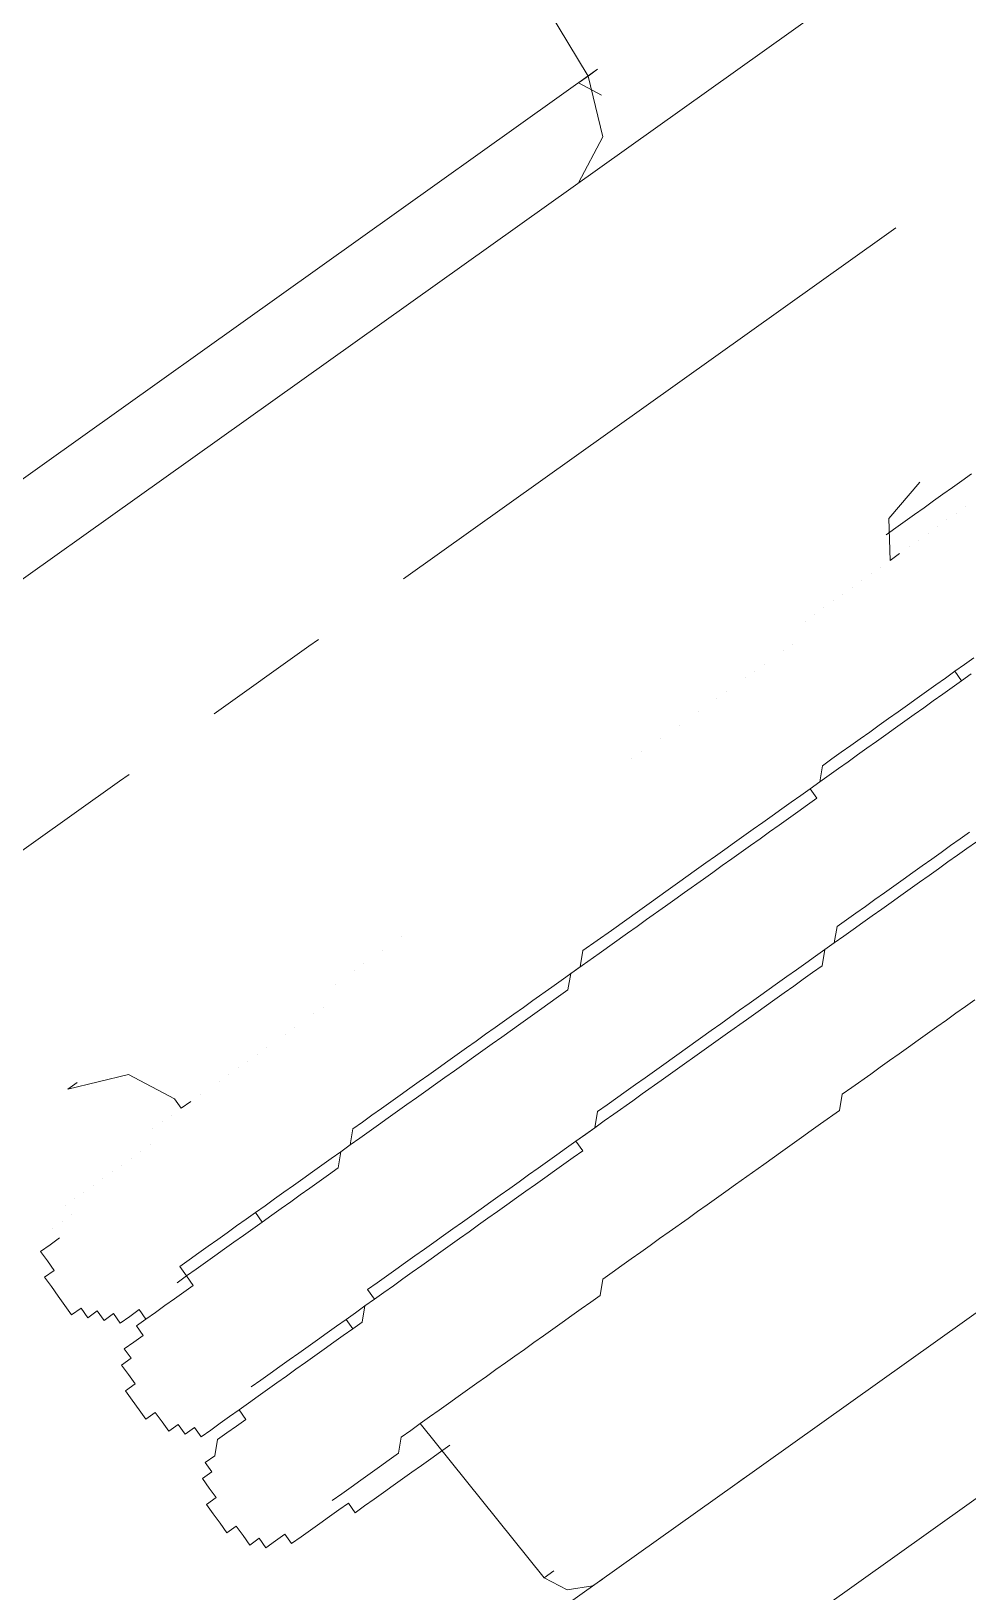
# Model space of a CAD drawing. Header units: feet. Extents: x 2321988 to 2329858, y 6722724 to 6730499.
# Drawn here: x 2326060.3961 to 2326060.4615, y 6726860.0765 to 6726860.1855 of the extents above; entities that cross this region are included whole.
import ezdxf

# ---------------------------------------------------------------- set-up
doc = ezdxf.new("R2010")
doc.units = ezdxf.units.FT
doc.header["$MEASUREMENT"] = 0
doc.layers.add('C-BESS-EQUIPMENT', color=255, linetype='Continuous')

# ---------------------------------------------------------------- blocks, each defined once
blk = doc.blocks.new('Midpoint Site Plan$0$A$C71e53a02')
at = {"lineweight": 9}
for points in [[(27.9478, 0.5019), (27.9381, 0.5019), (27.9186, 0.2485), (27.9284, 0.2485)], [(27.0708, 0.3752), (27.0708, 0.2485), (27.0806, 0.2485), (27.0708, 0.2485), (27.9284, 0.2485), (27.9186, 0.2485), (27.8991, 0.1998), (27.8601, 0.1803)], [(30.7153, 0.1218), (30.6959, 0.1705), (30.6569, 0.1803), (30.6666, 0.1803), (30.6569, 0.1803), (27.0416, 0.1803), (27.0806, 0.1998), (27.1001, 0.2485), (27.1098, 0.2485), (27.1001, 0.2485)], [(27.9186, 0.229), (27.9089, 0.2485), (27.9186, 0.2485), (27.9089, 0.2485)], [(27.9089, 0.2485), (27.9089, 0.2485)], [(27.9186, 0.229), (27.9186, 0.229)], [(27.1488, -0.2582), (27.139, -0.2582), (27.139, -0.2485), (27.1195, -0.2095), (27.0708, -0.19), (27.0806, -0.19)], [(27.9478, -0.19), (27.9089, -0.1998), (27.8894, -0.229), (27.8991, -0.229)], [(27.0513, -0.3752), (27.0611, -0.3752), (27.0611, -0.3654), (27.0708, -0.3654), (27.0806, -0.3654), (27.0903, -0.3654), (27.1001, -0.3654), (27.1098, -0.3654), (27.1195, -0.3654), (27.1293, -0.3654), (27.139, -0.3654), (27.1488, -0.3654), (27.1585, -0.3654), (27.1683, -0.3654), (27.178, -0.3654), (27.1878, -0.3654), (27.1975, -0.3654), (27.2072, -0.3654), (27.217, -0.3654), (27.2267, -0.3654), (27.2365, -0.3654), (27.2462, -0.3557), (27.256, -0.3557), (27.2657, -0.3557), (27.2755, -0.3557), (27.2852, -0.3557), (27.2949, -0.3557), (27.3047, -0.3557), (27.3144, -0.3557), (27.3242, -0.3557), (27.3339, -0.3557), (27.3437, -0.3557), (27.3534, -0.3557), (27.3632, -0.3557), (27.3729, -0.3557), (27.3827, -0.3557), (27.3924, -0.3557), (27.4021, -0.3557), (27.4119, -0.3557), (27.4216, -0.3557), (27.4314, -0.3557), (27.4509, -0.3557), (27.4606, -0.3557), (27.4801, -0.3557), (27.4898, -0.3459), (27.5191, -0.3459), (27.5483, -0.3459), (27.5581, -0.3459), (27.5775, -0.3459), (27.5873, -0.3459), (27.6068, -0.3459), (27.6165, -0.3459), (27.6263, -0.3459), (27.636, -0.3459), (27.6458, -0.3459), (27.6555, -0.3459), (27.6652, -0.3459), (27.675, -0.3459), (27.6847, -0.3459), (27.6945, -0.3459), (27.7042, -0.3459), (27.714, -0.3459), (27.7237, -0.3459), (27.7335, -0.3459), (27.7432, -0.3362), (27.753, -0.3362), (27.7627, -0.3362), (27.7724, -0.3362), (27.7822, -0.3362), (27.7919, -0.3362), (27.8017, -0.3362), (27.8114, -0.3362), (27.8212, -0.3362), (27.8309, -0.3362), (27.8407, -0.3362), (27.8504, -0.3362), (27.8601, -0.3362), (27.8699, -0.3362), (27.8796, -0.3362), (27.8894, -0.3362), (27.8991, -0.3362)], [(27.9868, -0.2095), (27.9771, -0.2095), (27.9673, -0.2095), (27.9576, -0.2095), (27.9478, -0.2095), (27.9381, -0.2095), (27.9284, -0.2095), (27.9186, -0.2095), (27.9089, -0.2095), (27.8991, -0.2095), (27.9089, -0.2095)], [(27.9186, -0.2095), (27.9186, -0.2095)], [(27.9284, -0.2095), (27.9284, -0.2095)], [(27.9284, -0.2095), (27.9284, -0.2095)], [(27.9381, -0.2095), (27.9381, -0.2095)], [(27.9478, -0.2095), (27.9478, -0.2095)], [(27.9478, -0.2095), (27.9478, -0.2095)], [(27.9478, -0.2095), (27.9478, -0.2095)], [(27.9478, -0.2095), (27.9478, -0.2095)], [(27.9478, -0.2095), (27.9478, -0.2095)], [(27.9576, -0.2095), (27.9576, -0.2095)], [(27.9576, -0.2095), (27.9576, -0.2095)], [(27.9576, -0.2095), (27.9576, -0.2095)], [(27.9576, -0.2095), (27.9576, -0.2095)], [(27.9673, -0.2095), (27.9673, -0.2095)], [(27.9673, -0.2095), (27.9673, -0.2095)], [(27.9673, -0.2095), (27.9673, -0.2095)], [(27.9771, -0.2095), (27.9771, -0.2095)], [(27.9771, -0.2095), (27.9771, -0.2095)], [(27.9771, -0.2095), (27.9771, -0.2095)], [(27.8017, -0.229), (27.8017, -0.229)], [(27.8114, -0.229), (27.8114, -0.229)], [(27.8212, -0.229), (27.8212, -0.229)], [(27.8309, -0.229), (27.8309, -0.229)], [(27.8407, -0.229), (27.8407, -0.229)], [(27.8504, -0.229), (27.8504, -0.229)], [(27.8601, -0.229), (27.8601, -0.229)], [(27.8699, -0.229), (27.8699, -0.229)], [(27.8796, -0.229), (27.8796, -0.229)], [(27.8796, -0.229), (27.8796, -0.229)], [(27.8894, -0.229), (27.8894, -0.229)], [(27.8991, -0.229), (27.8991, -0.229)], [(27.8991, -0.229), (27.8991, -0.229)], [(27.9089, -0.229), (27.9089, -0.229)], [(27.9089, -0.229), (27.9089, -0.229)], [(27.9089, -0.229), (27.9089, -0.229)], [(27.9089, -0.229), (27.9089, -0.229)], [(27.9186, -0.229), (27.9186, -0.229)], [(27.9186, -0.229), (27.9186, -0.229)], [(27.9186, -0.229), (27.9186, -0.229)], [(27.9186, -0.229), (27.9186, -0.229)], [(27.9186, -0.229), (27.9186, -0.229)], [(27.9284, -0.229), (27.9284, -0.229)], [(27.9284, -0.229), (27.9284, -0.229)], [(27.9284, -0.229), (27.9284, -0.229)], [(27.9284, -0.229), (27.9284, -0.229)], [(27.9284, -0.229), (27.9284, -0.229)], [(27.9381, -0.229), (27.9381, -0.229)], [(27.9381, -0.229), (27.9381, -0.229)], [(27.9381, -0.229), (27.9381, -0.229)], [(27.9381, -0.229), (27.9381, -0.229)], [(27.9381, -0.229), (27.9381, -0.229)], [(27.9381, -0.229), (27.9381, -0.229)], [(27.9381, -0.229), (27.9381, -0.229)], [(27.9478, -0.229), (27.9478, -0.229)], [(27.9478, -0.229), (27.9478, -0.229)], [(27.9478, -0.229), (27.9478, -0.229)], [(27.9478, -0.229), (27.9478, -0.229)], [(27.9478, -0.229), (27.9478, -0.229)], [(27.9478, -0.229), (27.9478, -0.229)], [(27.9478, -0.229), (27.9478, -0.229)], [(27.9576, -0.229), (27.9576, -0.229)], [(27.9576, -0.229), (27.9576, -0.229)], [(27.9576, -0.229), (27.9576, -0.229)], [(27.9576, -0.229), (27.9576, -0.229)], [(27.9576, -0.229), (27.9576, -0.229)], [(27.9576, -0.229), (27.9576, -0.229)], [(27.9576, -0.229), (27.9576, -0.229)], [(27.9576, -0.229), (27.9576, -0.229)], [(27.9576, -0.229), (27.9576, -0.229)], [(27.9576, -0.229), (27.9576, -0.229)], [(27.9576, -0.229), (27.9576, -0.229)], [(27.9576, -0.229), (27.9576, -0.229)], [(27.9673, -0.229), (27.9673, -0.229)], [(27.9673, -0.229), (27.9673, -0.229)], [(27.9673, -0.229), (27.9673, -0.229)], [(27.9673, -0.229), (27.9673, -0.229)], [(27.9673, -0.229), (27.9673, -0.229)], [(27.9673, -0.229), (27.9673, -0.229)], [(27.9673, -0.229), (27.9673, -0.229)], [(27.9673, -0.229), (27.9673, -0.229)], [(27.9673, -0.229), (27.9673, -0.229)], [(27.9673, -0.229), (27.9673, -0.229)], [(27.3047, -0.2485), (27.3047, -0.2485)], [(27.3242, -0.2485), (27.3242, -0.2485)], [(27.3339, -0.2485), (27.3339, -0.2485)], [(27.3534, -0.2485), (27.3534, -0.2485)], [(27.3729, -0.2485), (27.3729, -0.2485)], [(27.6165, -0.2387), (27.6165, -0.2387)], [(27.6263, -0.2387), (27.6263, -0.2387)], [(27.6458, -0.2387), (27.6458, -0.2387)], [(27.6652, -0.2387), (27.6652, -0.2387)], [(27.6847, -0.2387), (27.6847, -0.2387)], [(27.7042, -0.2387), (27.7042, -0.2387)], [(27.714, -0.2387), (27.714, -0.2387)], [(27.7335, -0.2387), (27.7335, -0.2387)], [(27.7432, -0.2387), (27.7432, -0.2387)], [(27.753, -0.2387), (27.753, -0.2387)], [(27.7724, -0.2387), (27.7724, -0.2387)], [(27.7822, -0.2387), (27.7822, -0.2387)], [(27.1098, -0.2582), (27.1098, -0.2582)], [(27.1098, -0.2582), (27.1098, -0.2582)], [(27.1195, -0.2582), (27.1195, -0.2582)], [(27.1293, -0.2582), (27.1293, -0.2582)], [(27.139, -0.2582), (27.139, -0.2582)], [(27.1488, -0.2582), (27.1488, -0.2582)], [(27.1585, -0.2582), (27.1585, -0.2582)], [(27.1585, -0.2582), (27.1585, -0.2582)], [(27.178, -0.2582), (27.178, -0.2582)], [(27.1878, -0.2582), (27.1878, -0.2582)], [(27.1975, -0.2582), (27.1975, -0.2582)], [(27.2072, -0.2582), (27.2072, -0.2582)], [(27.217, -0.2582), (27.217, -0.2582)], [(27.2267, -0.2582), (27.2267, -0.2582)], [(27.2462, -0.2582), (27.2462, -0.2582)], [(27.256, -0.2582), (27.256, -0.2582)], [(27.2755, -0.2582), (27.2755, -0.2582)], [(27.2852, -0.2582), (27.2852, -0.2582)], [(27.0124, -0.268), (27.0124, -0.268)], [(27.0221, -0.268), (27.0221, -0.268)], [(27.0221, -0.268), (27.0221, -0.268)], [(27.0221, -0.268), (27.0221, -0.268)], [(27.0318, -0.268), (27.0318, -0.268)], [(27.0318, -0.268), (27.0318, -0.268)], [(27.0318, -0.268), (27.0318, -0.268)], [(27.0416, -0.268), (27.0416, -0.268)], [(27.0416, -0.268), (27.0416, -0.268)], [(27.0416, -0.268), (27.0416, -0.268)], [(27.0513, -0.268), (27.0513, -0.268)], [(27.0513, -0.268), (27.0513, -0.268)], [(27.0611, -0.268), (27.0611, -0.268)], [(27.0611, -0.268), (27.0611, -0.268)], [(27.0708, -0.268), (27.0708, -0.268)], [(27.0708, -0.268), (27.0708, -0.268)], [(27.0806, -0.268), (27.0806, -0.268)], [(27.0903, -0.268), (27.0903, -0.268)], [(27.0903, -0.268), (27.0903, -0.268)], [(27.1001, -0.268), (27.1001, -0.268)], [(26.9929, -0.2875), (26.9831, -0.2875), (26.9734, -0.2875), (26.9734, -0.2972), (26.9734, -0.307), (26.9636, -0.307), (26.9636, -0.3167), (26.9636, -0.3264), (26.9636, -0.3362), (26.9636, -0.3459), (26.9734, -0.3459), (26.9734, -0.3557), (26.9831, -0.3557), (26.9831, -0.3654), (26.9929, -0.3654), (26.9929, -0.3752), (27.0026, -0.3752), (27.0124, -0.3752), (27.0124, -0.3849), (27.0221, -0.3849), (27.0318, -0.3849), (27.0416, -0.3849), (27.0513, -0.3849), (27.0611, -0.3849), (27.0611, -0.3752), (27.0708, -0.3752), (27.0806, -0.3752), (27.0903, -0.3752), (27.1001, -0.3752), (27.1098, -0.3752), (27.1195, -0.3752), (27.1293, -0.3752), (27.139, -0.3752), (27.1488, -0.3752), (27.1585, -0.3752), (27.1683, -0.3752), (27.178, -0.3752), (27.1878, -0.3752), (27.1975, -0.3752), (27.2072, -0.3752), (27.217, -0.3752), (27.2267, -0.3654), (27.2365, -0.3654), (27.2462, -0.3654), (27.256, -0.3654), (27.2657, -0.3654), (27.2755, -0.3654), (27.2852, -0.3654), (27.2949, -0.3654), (27.3047, -0.3654), (27.3144, -0.3654), (27.3242, -0.3654), (27.3339, -0.3654), (27.3437, -0.3654), (27.3534, -0.3654), (27.3632, -0.3654), (27.3729, -0.3654), (27.3827, -0.3654), (27.3924, -0.3654), (27.4119, -0.3654), (27.4216, -0.3654), (27.4314, -0.3654), (27.4509, -0.3654), (27.4606, -0.3654), (27.4704, -0.3557), (27.4996, -0.3557), (27.5288, -0.3557), (27.5386, -0.3557), (27.5483, -0.3557), (27.5678, -0.3557), (27.5775, -0.3557), (27.5873, -0.3557), (27.6068, -0.3557), (27.6165, -0.3557), (27.6263, -0.3557), (27.636, -0.3557), (27.6458, -0.3557), (27.6555, -0.3557), (27.6652, -0.3557), (27.675, -0.3557), (27.6847, -0.3557), (27.6945, -0.3557), (27.7042, -0.3557), (27.714, -0.3557), (27.7237, -0.3557), (27.7237, -0.3459), (27.7335, -0.3459), (27.7432, -0.3459), (27.753, -0.3459), (27.7627, -0.3459), (27.7724, -0.3459), (27.7822, -0.3459), (27.7919, -0.3459), (27.8017, -0.3459), (27.8114, -0.3459), (27.8212, -0.3459), (27.8309, -0.3459), (27.8407, -0.3459), (27.8504, -0.3459), (27.8601, -0.3459), (27.8699, -0.3459), (27.8796, -0.3459), (27.8894, -0.3459)], [(26.9831, -0.2875), (26.9831, -0.2875)], [(26.9831, -0.2875), (26.9831, -0.2875)], [(26.9831, -0.2875), (26.9831, -0.2875)], [(26.9831, -0.2875), (26.9831, -0.2875)], [(26.9831, -0.2875), (26.9831, -0.2875)], [(26.9831, -0.2875), (26.9831, -0.2875)], [(26.9831, -0.2875), (26.9831, -0.2875)], [(26.9831, -0.2875), (26.9831, -0.2875)], [(26.9831, -0.2875), (26.9831, -0.2875)], [(26.9831, -0.2875), (26.9831, -0.2875)], [(26.9831, -0.2875), (26.9831, -0.2875)], [(26.9831, -0.2875), (26.9831, -0.2875)], [(26.9831, -0.2875), (26.9831, -0.2875)], [(26.9929, -0.2777), (26.9929, -0.2777)], [(26.9929, -0.2777), (26.9929, -0.2777)], [(26.9929, -0.2777), (26.9929, -0.2777)], [(26.9929, -0.2777), (26.9929, -0.2777)], [(26.9929, -0.2777), (26.9929, -0.2777)], [(26.9929, -0.2777), (26.9929, -0.2777)], [(26.9929, -0.2777), (26.9929, -0.2777)], [(26.9929, -0.2777), (26.9929, -0.2777)], [(26.9929, -0.2777), (26.9929, -0.2777)], [(26.9929, -0.2777), (26.9929, -0.2777)], [(27.0026, -0.2777), (27.0026, -0.2777)], [(27.0026, -0.2777), (27.0026, -0.2777)], [(27.0026, -0.2777), (27.0026, -0.2777)], [(27.0026, -0.2777), (27.0026, -0.2777)], [(27.0124, -0.2777), (27.0124, -0.2777)], [(27.0124, -0.2777), (27.0124, -0.2777)], [(26.9734, -0.2972), (26.9734, -0.2972)], [(26.9734, -0.2972), (26.9734, -0.2972)], [(26.9734, -0.2972), (26.9734, -0.2972)], [(26.9734, -0.2972), (26.9734, -0.2972)], [(26.9734, -0.2972), (26.9734, -0.2972)], [(26.9734, -0.2972), (26.9734, -0.2972)], [(26.9734, -0.2972), (26.9734, -0.2972)], [(26.9636, -0.307), (26.9636, -0.307)], [(26.9734, -0.307), (26.9734, -0.307)], [(26.9734, -0.307), (26.9734, -0.307)], [(26.9734, -0.307), (26.9734, -0.307)], [(26.9734, -0.307), (26.9734, -0.307)], [(26.9636, -0.3167), (26.9636, -0.3167)], [(26.9636, -0.3167), (26.9636, -0.3167)], [(26.9636, -0.3167), (26.9636, -0.3167)], [(26.9636, -0.3167), (26.9636, -0.3167)], [(26.9636, -0.3167), (26.9636, -0.3167)], [(26.9636, -0.3167), (26.9636, -0.3167)], [(26.9636, -0.3264), (26.9636, -0.3264)], [(26.9636, -0.3264), (26.9636, -0.3264)], [(26.9636, -0.3264), (26.9636, -0.3264)], [(26.9636, -0.3264), (26.9636, -0.3264)], [(26.9636, -0.3264), (26.9636, -0.3264)], [(26.9636, -0.3264), (26.9636, -0.3264)], [(26.9636, -0.3362), (26.9636, -0.3362)], [(26.9636, -0.3362), (26.9636, -0.3362)], [(26.9636, -0.3362), (26.9636, -0.3362)], [(26.9636, -0.3362), (26.9636, -0.3362)], [(26.9636, -0.3362), (26.9636, -0.3362)], [(26.9636, -0.3362), (26.9636, -0.3362)], [(26.9636, -0.3362), (26.9636, -0.3362)], [(27.7432, -0.3362), (27.7432, -0.3362)], [(27.7627, -0.3362), (27.7627, -0.3362)], [(27.7822, -0.3362), (27.7822, -0.3362)], [(27.7919, -0.3362), (27.7919, -0.3362)], [(27.8114, -0.3362), (27.8114, -0.3362)], [(27.8212, -0.3362), (27.8212, -0.3362)], [(27.8407, -0.3362), (27.8407, -0.3362)], [(27.8504, -0.3362), (27.8504, -0.3362)], [(27.8601, -0.3362), (27.8601, -0.3362)], [(27.8699, -0.3362), (27.8699, -0.3362)], [(27.8796, -0.3362), (27.8796, -0.3362)], [(27.8796, -0.3459), (27.8796, -0.3362), (27.8894, -0.3362)], [(27.8894, -0.3362), (27.8894, -0.3362)], [(26.9734, -0.3459), (26.9734, -0.3459)], [(26.9734, -0.3459), (26.9734, -0.3459)], [(26.9734, -0.3459), (26.9734, -0.3459)], [(26.9734, -0.3459), (26.9734, -0.3459)], [(26.9734, -0.3459), (26.9734, -0.3459)], [(26.9734, -0.3459), (26.9734, -0.3459)], [(26.9734, -0.3459), (26.9734, -0.3459)], [(26.9734, -0.3459), (26.9734, -0.3459)], [(26.9734, -0.3459), (26.9734, -0.3459)], [(27.6165, -0.3459), (27.6165, -0.3459)], [(27.636, -0.3459), (27.636, -0.3459)], [(27.6652, -0.3459), (27.6652, -0.3459)], [(27.6847, -0.3459), (27.6847, -0.3459)], [(27.7042, -0.3459), (27.7042, -0.3459)], [(27.7237, -0.3459), (27.7237, -0.3459)], [(27.7432, -0.3459), (27.7432, -0.3459)], [(27.753, -0.3459), (27.753, -0.3459)], [(27.7724, -0.3459), (27.7724, -0.3459)], [(27.7822, -0.3459), (27.7822, -0.3459)], [(27.7919, -0.3459), (27.7919, -0.3459)], [(27.8017, -0.3459), (27.8017, -0.3459)], [(27.8114, -0.3459), (27.8114, -0.3459)], [(27.8212, -0.3459), (27.8212, -0.3459)], [(27.8309, -0.3459), (27.8309, -0.3459)], [(27.8407, -0.3459), (27.8407, -0.3459)], [(27.8504, -0.3459), (27.8504, -0.3459)], [(27.8601, -0.3459), (27.8601, -0.3459)], [(27.8699, -0.3459), (27.8699, -0.3459)], [(27.8796, -0.3459), (27.8796, -0.3459)], [(27.8796, -0.3459), (27.8796, -0.3459)], [(26.9734, -0.3557), (26.9734, -0.3557)], [(26.9734, -0.3557), (26.9734, -0.3557)], [(26.9734, -0.3557), (26.9734, -0.3557)], [(26.9734, -0.3557), (26.9734, -0.3557)], [(26.9734, -0.3557), (26.9734, -0.3557)], [(26.9734, -0.3557), (26.9734, -0.3557)], [(26.9831, -0.3654), (26.9831, -0.3654)], [(26.9831, -0.3654), (26.9831, -0.3654)], [(26.9831, -0.3654), (26.9831, -0.3654)], [(26.9831, -0.3654), (26.9831, -0.3654)], [(26.9831, -0.3654), (26.9831, -0.3654)], [(26.9831, -0.3654), (26.9831, -0.3654)], [(26.9929, -0.3654), (26.9929, -0.3654)], [(27.0611, -0.3654), (27.0611, -0.3654)], [(27.0611, -0.3654), (27.0611, -0.3654)], [(27.0611, -0.3654), (27.0611, -0.3654)], [(27.0611, -0.3654), (27.0611, -0.3654)], [(27.0708, -0.3654), (27.0708, -0.3654)], [(27.0708, -0.3654), (27.0708, -0.3654)], [(27.0708, -0.3654), (27.0708, -0.3654)], [(27.0708, -0.3654), (27.0708, -0.3654)], [(27.0708, -0.3654), (27.0708, -0.3654)], [(27.0708, -0.3654), (27.0708, -0.3654)], [(27.0708, -0.3654), (27.0708, -0.3654)], [(27.0806, -0.3654), (27.0806, -0.3654)], [(27.0806, -0.3654), (27.0806, -0.3654)], [(27.0806, -0.3654), (27.0806, -0.3654)], [(27.0806, -0.3654), (27.0806, -0.3654)], [(27.0806, -0.3654), (27.0806, -0.3654)], [(27.0903, -0.3654), (27.0903, -0.3654)], [(27.0903, -0.3654), (27.0903, -0.3654)], [(27.0903, -0.3654), (27.0903, -0.3654)], [(27.0903, -0.3654), (27.0903, -0.3654)], [(27.0903, -0.3654), (27.0903, -0.3654)], [(27.1001, -0.3654), (27.1001, -0.3654)], [(27.1001, -0.3654), (27.1001, -0.3654)], [(27.1001, -0.3654), (27.1001, -0.3654)], [(27.1001, -0.3654), (27.1001, -0.3654)], [(27.1001, -0.3654), (27.1001, -0.3654)], [(27.1098, -0.3654), (27.1098, -0.3654)], [(27.1098, -0.3654), (27.1098, -0.3654)], [(27.1098, -0.3654), (27.1098, -0.3654)], [(27.1098, -0.3654), (27.1098, -0.3654)], [(27.1195, -0.3654), (27.1195, -0.3654)], [(27.1195, -0.3654), (27.1195, -0.3654)], [(27.1195, -0.3654), (27.1195, -0.3654)], [(27.1195, -0.3654), (27.1195, -0.3654)], [(27.1293, -0.3654), (27.1293, -0.3654)], [(27.1293, -0.3654), (27.1293, -0.3654)], [(27.1293, -0.3654), (27.1293, -0.3654)], [(27.139, -0.3654), (27.139, -0.3654)], [(27.139, -0.3654), (27.139, -0.3654)], [(27.139, -0.3654), (27.139, -0.3654)], [(27.139, -0.3654), (27.139, -0.3654)], [(27.139, -0.3654), (27.139, -0.3752), (27.1488, -0.3752)], [(27.1488, -0.3654), (27.1488, -0.3654)], [(27.1488, -0.3654), (27.1488, -0.3654)], [(27.1585, -0.3654), (27.1585, -0.3654)], [(27.1683, -0.3654), (27.1683, -0.3654)], [(27.178, -0.3654), (27.178, -0.3654)], [(27.1878, -0.3654), (27.1878, -0.3654)], [(27.1975, -0.3654), (27.1975, -0.3654)], [(27.217, -0.3654), (27.217, -0.3654)], [(27.2267, -0.3654), (27.2267, -0.3654)], [(27.2365, -0.3654), (27.2365, -0.3654)], [(27.2462, -0.3557), (27.2462, -0.3557)], [(27.2462, -0.3654), (27.2462, -0.3654)], [(27.256, -0.3557), (27.256, -0.3557)], [(27.256, -0.3654), (27.256, -0.3654)], [(27.2755, -0.3557), (27.2755, -0.3557)], [(27.2755, -0.3654), (27.2755, -0.3654)], [(27.2852, -0.3654), (27.2852, -0.3654)], [(27.2949, -0.3557), (27.2949, -0.3557)], [(27.3047, -0.3654), (27.3047, -0.3654)], [(27.3144, -0.3557), (27.3144, -0.3557)], [(27.3242, -0.3654), (27.3242, -0.3654)], [(27.3339, -0.3557), (27.3339, -0.3557)], [(27.3339, -0.3654), (27.3339, -0.3654)], [(27.3534, -0.3557), (27.3534, -0.3557)], [(27.3534, -0.3654), (27.3534, -0.3654)], [(27.3729, -0.3557), (27.3729, -0.3557)], [(27.3729, -0.3654), (27.3729, -0.3654)], [(27.3924, -0.3654), (27.3924, -0.3654)], [(27.4021, -0.3557), (27.4021, -0.3557)], [(27.6068, -0.3557), (27.6068, -0.3557)], [(27.6263, -0.3557), (27.6263, -0.3557)], [(27.6458, -0.3557), (27.6458, -0.3557)], [(27.6652, -0.3557), (27.6652, -0.3557)], [(27.6847, -0.3557), (27.6847, -0.3557)], [(27.6945, -0.3557), (27.6945, -0.3557)], [(27.714, -0.3557), (27.714, -0.3557)], [(26.9929, -0.3752), (26.9929, -0.3752)], [(26.9929, -0.3752), (26.9929, -0.3752)], [(26.9929, -0.3752), (26.9929, -0.3752)], [(26.9929, -0.3752), (26.9929, -0.3752)], [(27.0026, -0.3752), (27.0026, -0.3752)], [(27.0026, -0.3752), (27.0026, -0.3752)], [(27.0026, -0.3752), (27.0026, -0.3752)], [(27.0026, -0.3752), (27.0026, -0.3752)], [(27.0026, -0.3752), (27.0026, -0.3752)], [(27.0026, -0.3752), (27.0026, -0.3752)], [(27.0124, -0.3752), (27.0124, -0.3752)], [(27.0124, -0.3752), (27.0124, -0.3752)], [(27.0124, -0.3752), (27.0124, -0.3752)], [(27.0124, -0.3752), (27.0124, -0.3752)], [(27.0124, -0.3752), (27.0124, -0.3752)], [(27.0124, -0.3752), (27.0124, -0.3752)], [(27.0513, -0.3752), (27.0513, -0.3752)], [(27.0513, -0.3752), (27.0513, -0.3752)], [(27.0513, -0.3752), (27.0513, -0.3752)], [(27.0513, -0.3752), (27.0513, -0.3752)], [(27.0513, -0.3752), (27.0513, -0.3752)], [(27.0513, -0.3752), (27.0513, -0.3752)], [(27.0513, -0.3752), (27.0513, -0.3752)], [(27.0513, -0.3752), (27.0513, -0.3752)], [(27.0513, -0.3752), (27.0513, -0.3752)], [(27.0513, -0.3752), (27.0513, -0.3752)], [(27.0513, -0.3752), (27.0513, -0.3752)], [(27.0513, -0.3752), (27.0513, -0.3752)], [(27.0513, -0.3752), (27.0513, -0.3752)], [(27.0513, -0.3752), (27.0513, -0.3752)], [(27.0513, -0.3752), (27.0513, -0.3752)], [(27.0513, -0.3752), (27.0513, -0.3752)], [(27.0513, -0.3752), (27.0513, -0.3752)], [(27.0513, -0.3752), (27.0513, -0.3752)], [(27.0611, -0.3752), (27.0611, -0.3752)], [(27.0611, -0.3752), (27.0611, -0.3752)], [(27.0611, -0.3752), (27.0611, -0.3752)], [(27.0611, -0.3752), (27.0611, -0.3752)], [(27.0611, -0.3752), (27.0611, -0.3752)], [(27.0708, -0.3752), (27.0708, -0.3752)], [(27.0806, -0.3752), (27.0806, -0.3752)], [(27.0806, -0.3752), (27.0806, -0.3752)], [(27.0903, -0.3752), (27.0903, -0.3752)], [(27.0903, -0.3752), (27.0903, -0.3752)], [(27.1001, -0.3752), (27.1001, -0.3752)], [(27.1098, -0.3752), (27.1098, -0.3752)], [(27.1195, -0.3752), (27.1195, -0.3752)], [(27.1195, -0.3752), (27.1195, -0.3752)], [(27.1293, -0.3752), (27.1293, -0.3752)], [(27.139, -0.3752), (27.139, -0.3752)], [(27.1488, -0.3752), (27.1488, -0.3752)], [(27.1585, -0.3752), (27.1585, -0.3752)], [(27.1683, -0.3752), (27.1683, -0.3752)], [(27.178, -0.3752), (27.178, -0.3752)], [(27.1878, -0.3752), (27.1878, -0.3752)], [(27.1975, -0.3752), (27.1975, -0.3752)], [(27.2072, -0.3752), (27.2072, -0.3752)], [(27.217, -0.3752), (27.217, -0.3752)], [(27.0416, -0.3849), (27.0318, -0.3849), (27.0221, -0.3849), (27.0124, -0.3849), (27.0026, -0.3849), (27.0026, -0.3947), (26.9929, -0.3947), (26.9831, -0.3947), (26.9831, -0.4044), (26.9734, -0.4044), (26.9734, -0.4142), (26.9734, -0.4239), (26.9636, -0.4239), (26.9636, -0.4336), (26.9636, -0.4434), (26.9636, -0.4531), (26.9734, -0.4531), (26.9734, -0.4629), (26.9734, -0.4726), (26.9831, -0.4726), (26.9831, -0.4824), (26.9929, -0.4824), (26.9929, -0.4921), (27.0026, -0.4921), (27.0124, -0.4921), (27.0221, -0.4921), (27.0318, -0.4921), (27.0416, -0.4921), (27.0513, -0.4921), (27.0611, -0.4921), (27.0708, -0.4921), (27.0806, -0.4921), (27.0903, -0.4921), (27.1001, -0.4921), (27.1098, -0.4921), (27.1195, -0.4921), (27.1293, -0.4921), (27.139, -0.4921), (27.1488, -0.4921), (27.1585, -0.4921), (27.1683, -0.4824), (27.178, -0.4824), (27.1878, -0.4824), (27.1975, -0.4824), (27.2072, -0.4824), (27.217, -0.4824), (27.2267, -0.4824), (27.2365, -0.4824), (27.2462, -0.4824), (27.256, -0.4824), (27.2657, -0.4824), (27.2755, -0.4824), (27.2852, -0.4824), (27.2949, -0.4824), (27.3047, -0.4824), (27.3144, -0.4824), (27.3242, -0.4824), (27.3339, -0.4824), (27.3437, -0.4824), (27.3534, -0.4824), (27.3632, -0.4824), (27.3729, -0.4824), (27.3827, -0.4824), (27.3924, -0.4824), (27.3924, -0.4726), (27.4021, -0.4726), (27.4119, -0.4726), (27.4216, -0.4726), (27.4314, -0.4726), (27.4509, -0.4726), (27.4606, -0.4726), (27.4801, -0.4726), (27.5386, -0.4726), (27.5483, -0.4726), (27.5678, -0.4726), (27.5775, -0.4726), (27.597, -0.4726), (27.6068, -0.4726), (27.6165, -0.4726), (27.6263, -0.4726), (27.636, -0.4726), (27.6458, -0.4726), (27.6555, -0.4629), (27.6652, -0.4629), (27.675, -0.4629), (27.6847, -0.4629), (27.6945, -0.4629), (27.7042, -0.4629), (27.714, -0.4629), (27.7237, -0.4629), (27.7335, -0.4629), (27.7432, -0.4629), (27.753, -0.4629), (27.7627, -0.4629), (27.7724, -0.4629), (27.7822, -0.4629), (27.7919, -0.4629), (27.8017, -0.4629), (27.8114, -0.4629)], [(27.0026, -0.3849), (27.0026, -0.3849)], [(27.0124, -0.3849), (27.0124, -0.3849)], [(27.0124, -0.3849), (27.0124, -0.3849)], [(27.0124, -0.3849), (27.0124, -0.3849)], [(27.0124, -0.3849), (27.0124, -0.3849)], [(27.0124, -0.3849), (27.0124, -0.3849)], [(27.0124, -0.3849), (27.0124, -0.3849)], [(27.0221, -0.3849), (27.0221, -0.3849)], [(27.0221, -0.3849), (27.0221, -0.3849)], [(27.0221, -0.3849), (27.0221, -0.3849)], [(27.0221, -0.3849), (27.0221, -0.3849)], [(27.0221, -0.3849), (27.0221, -0.3849)], [(27.0318, -0.3849), (27.0318, -0.3849)], [(27.0318, -0.3849), (27.0318, -0.3849)], [(27.0318, -0.3849), (27.0318, -0.3849)], [(27.0318, -0.3849), (27.0318, -0.3849)], [(27.0318, -0.3849), (27.0318, -0.3849)], [(27.0416, -0.3849), (27.0416, -0.3849)], [(27.0416, -0.3849), (27.0416, -0.3849)], [(27.0513, -0.3849), (27.0513, -0.3849)], [(27.0513, -0.3849), (27.0513, -0.3849)], [(27.0513, -0.3849), (27.0513, -0.3849)], [(26.9831, -0.4044), (26.9831, -0.4044)], [(26.9831, -0.4044), (26.9831, -0.4044)], [(26.9831, -0.4044), (26.9831, -0.4044)], [(26.9831, -0.4044), (26.9831, -0.4044)], [(26.9831, -0.4044), (26.9831, -0.4044)], [(26.9831, -0.4044), (26.9831, -0.4044)], [(26.9929, -0.3947), (26.9929, -0.3947)], [(26.9929, -0.3947), (26.9929, -0.3947)], [(26.9929, -0.3947), (26.9929, -0.3947)], [(26.9929, -0.3947), (26.9929, -0.3947)], [(26.9929, -0.3947), (26.9929, -0.3947)], [(26.9929, -0.3947), (26.9929, -0.3947)], [(27.0026, -0.3947), (27.0026, -0.3947)], [(27.0026, -0.3947), (27.0026, -0.3947)], [(27.0026, -0.3947), (27.0026, -0.3947)], [(27.0026, -0.3947), (27.0026, -0.3947)], [(26.9734, -0.4142), (26.9734, -0.4142)], [(26.9734, -0.4142), (26.9734, -0.4142)], [(26.9734, -0.4142), (26.9734, -0.4142)], [(26.9734, -0.4142), (26.9734, -0.4142)], [(26.9734, -0.4142), (26.9734, -0.4142)], [(26.9734, -0.4142), (26.9734, -0.4142)], [(26.9636, -0.4239), (26.9636, -0.4239)], [(26.9636, -0.4239), (26.9636, -0.4239)], [(26.9636, -0.4239), (26.9636, -0.4239)], [(26.9636, -0.4239), (26.9636, -0.4239)], [(26.9734, -0.4239), (26.9734, -0.4239)], [(26.9734, -0.4239), (26.9734, -0.4239)], [(26.9734, -0.4239), (26.9734, -0.4239)], [(26.9734, -0.4239), (26.9734, -0.4239)], [(26.9636, -0.4336), (26.9636, -0.4336)], [(26.9636, -0.4336), (26.9636, -0.4336)], [(26.9636, -0.4336), (26.9636, -0.4336)], [(26.9636, -0.4336), (26.9636, -0.4336)], [(26.9636, -0.4336), (26.9636, -0.4336)], [(26.9636, -0.4336), (26.9636, -0.4336)], [(26.9636, -0.4336), (26.9636, -0.4336)], [(26.9636, -0.4434), (26.9636, -0.4434)], [(26.9636, -0.4434), (26.9636, -0.4434)], [(26.9636, -0.4434), (26.9636, -0.4434)], [(26.9636, -0.4434), (26.9636, -0.4434)], [(26.9636, -0.4434), (26.9636, -0.4434)], [(26.9636, -0.4434), (26.9636, -0.4434)], [(26.9636, -0.4434), (26.9636, -0.4434)], [(27.0513, -0.5993), (27.0611, -0.5993), (27.0708, -0.5993), (27.0806, -0.5993), (27.0903, -0.5993), (27.1001, -0.5993), (27.1098, -0.5993), (27.1195, -0.5993), (27.1293, -0.5896), (27.139, -0.5896), (27.1488, -0.5896), (27.1585, -0.5896), (27.1683, -0.5896), (27.178, -0.5896), (27.1878, -0.5896), (27.1975, -0.5896), (27.2072, -0.5896), (27.217, -0.5896), (27.2267, -0.5896), (27.2365, -0.5896), (27.2462, -0.5896), (27.256, -0.5896), (27.2657, -0.5896), (27.2755, -0.5896), (27.2852, -0.5896), (27.2949, -0.5896), (27.3047, -0.5896), (27.3144, -0.5896), (27.3242, -0.5896), (27.3339, -0.5896), (27.3437, -0.5798), (27.3534, -0.5798), (27.3632, -0.5798), (27.3729, -0.5798), (27.3827, -0.5798), (27.3924, -0.5798), (27.4021, -0.5798), (27.4119, -0.5798), (27.4314, -0.5798), (27.4411, -0.5798), (27.4509, -0.5798), (27.4704, -0.5798), (27.4801, -0.5798), (27.5093, -0.5798), (27.5288, -0.5798), (27.5483, -0.5798), (27.5581, -0.5798), (27.5678, -0.5798), (27.5873, -0.5798), (27.597, -0.5701), (27.6068, -0.5701), (27.6263, -0.5701), (27.636, -0.5701), (27.6458, -0.5701), (27.6555, -0.5701), (27.6652, -0.5701), (27.675, -0.5701), (27.6847, -0.5701), (27.6945, -0.5701), (27.7042, -0.5701), (27.714, -0.5701), (27.7237, -0.5701), (27.7335, -0.5701)], [(27.8114, -0.4531), (27.8017, -0.4531), (27.7919, -0.4531), (27.7822, -0.4531), (27.7724, -0.4531), (27.7627, -0.4531), (27.753, -0.4531), (27.7432, -0.4531), (27.7335, -0.4531), (27.7237, -0.4531), (27.714, -0.4531), (27.7042, -0.4531), (27.6945, -0.4531), (27.6847, -0.4531), (27.675, -0.4531), (27.6652, -0.4629), (27.6555, -0.4629), (27.6458, -0.4629), (27.636, -0.4629), (27.6263, -0.4629), (27.6165, -0.4629), (27.6068, -0.4629), (27.5873, -0.4629), (27.5775, -0.4629), (27.5678, -0.4629), (27.5483, -0.4629), (27.5386, -0.4629), (27.4898, -0.4629), (27.4704, -0.4629), (27.4606, -0.4629), (27.4509, -0.4629), (27.4314, -0.4629), (27.4216, -0.4629), (27.4119, -0.4726), (27.3924, -0.4726), (27.3827, -0.4726), (27.3729, -0.4726), (27.3632, -0.4726), (27.3534, -0.4726), (27.3437, -0.4726), (27.3339, -0.4726), (27.3242, -0.4726), (27.3144, -0.4726), (27.3047, -0.4726), (27.2949, -0.4726), (27.2852, -0.4726), (27.2755, -0.4726), (27.2657, -0.4726), (27.256, -0.4726), (27.2462, -0.4726), (27.2365, -0.4726), (27.2267, -0.4726), (27.217, -0.4726), (27.2072, -0.4726), (27.1975, -0.4726), (27.1878, -0.4726), (27.178, -0.4726), (27.178, -0.4824), (27.1683, -0.4824), (27.1585, -0.4824), (27.1488, -0.4824), (27.139, -0.4824), (27.1293, -0.4824), (27.1195, -0.4824), (27.1098, -0.4824), (27.1001, -0.4824), (27.0903, -0.4824), (27.0806, -0.4824), (27.0708, -0.4824), (27.0611, -0.4824), (27.0513, -0.4824)], [(26.9636, -0.4531), (26.9636, -0.4531)], [(26.9636, -0.4531), (26.9636, -0.4531)], [(26.9636, -0.4531), (26.9636, -0.4531)], [(26.9636, -0.4531), (26.9636, -0.4531)], [(26.9734, -0.4531), (26.9734, -0.4531)], [(27.675, -0.4531), (27.675, -0.4531)], [(27.6847, -0.4531), (27.6847, -0.4531)], [(27.7042, -0.4531), (27.7042, -0.4531)], [(27.7237, -0.4531), (27.7237, -0.4531)], [(27.7335, -0.4531), (27.7335, -0.4531)], [(27.753, -0.4531), (27.753, -0.4531)], [(27.7627, -0.4531), (27.7627, -0.4531)], [(27.7724, -0.4531), (27.7724, -0.4531)], [(27.7919, -0.4531), (27.7919, -0.4531)], [(27.8017, -0.4531), (27.8017, -0.4531)], [(26.9734, -0.4629), (26.9734, -0.4629)], [(26.9734, -0.4629), (26.9734, -0.4629)], [(26.9734, -0.4629), (26.9734, -0.4629)], [(26.9734, -0.4629), (26.9734, -0.4629)], [(26.9734, -0.4629), (26.9734, -0.4629)], [(26.9734, -0.4629), (26.9734, -0.4629)], [(27.6555, -0.4629), (27.6555, -0.4629)], [(27.6555, -0.4629), (27.6555, -0.4629)], [(27.675, -0.4629), (27.675, -0.4629)], [(27.7042, -0.4629), (27.7042, -0.4629)], [(27.7237, -0.4629), (27.7237, -0.4629)], [(27.7432, -0.4629), (27.7432, -0.4629)], [(27.7627, -0.4629), (27.7627, -0.4629)], [(27.7822, -0.4629), (27.7822, -0.4629)], [(27.7919, -0.4629), (27.7919, -0.4629)], [(26.9734, -0.4726), (26.9734, -0.4726)], [(26.9734, -0.4726), (26.9734, -0.4726)], [(26.9734, -0.4726), (26.9734, -0.4726)], [(26.9734, -0.4726), (26.9734, -0.4726)], [(26.9831, -0.4726), (26.9831, -0.4726)], [(26.9831, -0.4726), (26.9831, -0.4726)], [(26.9831, -0.4726), (26.9831, -0.4726)], [(26.9831, -0.4824), (26.9831, -0.4824)], [(26.9831, -0.4824), (26.9831, -0.4824)], [(26.9831, -0.4824), (26.9831, -0.4824)], [(26.9831, -0.4824), (26.9831, -0.4824)], [(26.9831, -0.4824), (26.9831, -0.4824)], [(26.9831, -0.4824), (26.9831, -0.4824)], [(26.9831, -0.4824), (26.9831, -0.4824)], [(26.9831, -0.4824), (26.9831, -0.4824)], [(26.9831, -0.4824), (26.9831, -0.4824)], [(26.9831, -0.4824), (26.9831, -0.4824)], [(26.9831, -0.4824), (26.9831, -0.4824)], [(26.9929, -0.4824), (26.9929, -0.4824)], [(26.9929, -0.4824), (26.9929, -0.4824)], [(26.9929, -0.4824), (26.9929, -0.4824)], [(26.9929, -0.4824), (26.9929, -0.4824)], [(26.9929, -0.4824), (26.9929, -0.4824)], [(26.9929, -0.4824), (26.9929, -0.4824)], [(27.0513, -0.4824), (27.0513, -0.4824)], [(27.0513, -0.4824), (27.0513, -0.4824)], [(27.0513, -0.4824), (27.0513, -0.4824)], [(27.0513, -0.4824), (27.0513, -0.4824)], [(27.0513, -0.4824), (27.0513, -0.4824)], [(27.0513, -0.4824), (27.0513, -0.4824)], [(27.0513, -0.4824), (27.0513, -0.4824)], [(27.0513, -0.4824), (27.0513, -0.4824)], [(27.0513, -0.4824), (27.0513, -0.4824)], [(27.0513, -0.4824), (27.0513, -0.4824)], [(27.0611, -0.4824), (27.0611, -0.4824)], [(27.0611, -0.4824), (27.0611, -0.4824)], [(27.0611, -0.4824), (27.0611, -0.4824)], [(27.0611, -0.4824), (27.0611, -0.4824)], [(27.0611, -0.4824), (27.0611, -0.4824)], [(27.0611, -0.4824), (27.0611, -0.4824)], [(27.0611, -0.4824), (27.0611, -0.4824)], [(27.0611, -0.4824), (27.0611, -0.4824)], [(27.0611, -0.4824), (27.0611, -0.4824)], [(27.0611, -0.4824), (27.0611, -0.4824)], [(27.0708, -0.4824), (27.0708, -0.4824)], [(27.0708, -0.4824), (27.0708, -0.4824)], [(27.0708, -0.4824), (27.0708, -0.4824)], [(27.0708, -0.4824), (27.0708, -0.4824)], [(27.0708, -0.4824), (27.0708, -0.4824)], [(27.0708, -0.4824), (27.0708, -0.4824)], [(27.0806, -0.4824), (27.0806, -0.4824)], [(27.0806, -0.4824), (27.0806, -0.4824)], [(27.0903, -0.4824), (27.0903, -0.4824)], [(27.0903, -0.4824), (27.0903, -0.4824)], [(27.0903, -0.4824), (27.0903, -0.4824)], [(27.1001, -0.4824), (27.1001, -0.4824)], [(27.1001, -0.4824), (27.1001, -0.4824)], [(27.1098, -0.4824), (27.1098, -0.4824)], [(27.1098, -0.4824), (27.1098, -0.4824)], [(27.1098, -0.4824), (27.1098, -0.4824)], [(27.1098, -0.4824), (27.1098, -0.4824)], [(27.1098, -0.4824), (27.1098, -0.4824)], [(27.1195, -0.4824), (27.1195, -0.4824)], [(27.1195, -0.4824), (27.1195, -0.4824)], [(27.1195, -0.4824), (27.1195, -0.4824)], [(27.1195, -0.4824), (27.1195, -0.4824)], [(27.1293, -0.4824), (27.1293, -0.4824)], [(27.1293, -0.4824), (27.1293, -0.4824)], [(27.1293, -0.4824), (27.1293, -0.4824)], [(27.1293, -0.4824), (27.1293, -0.4824)], [(27.139, -0.4824), (27.139, -0.4824)], [(27.139, -0.4824), (27.139, -0.4824)], [(27.1488, -0.4824), (27.1488, -0.4824)], [(27.1488, -0.4824), (27.1488, -0.4824)], [(27.1488, -0.4824), (27.1488, -0.4921), (27.1585, -0.4921)], [(27.1585, -0.4824), (27.1585, -0.4824)], [(27.1683, -0.4824), (27.1683, -0.4824)], [(27.178, -0.4824), (27.178, -0.4824)], [(27.1878, -0.4726), (27.1878, -0.4726)], [(27.1878, -0.4824), (27.1878, -0.4824)], [(27.1975, -0.4726), (27.1975, -0.4726)], [(27.2072, -0.4726), (27.2072, -0.4726)], [(27.2072, -0.4824), (27.2072, -0.4824)], [(27.217, -0.4726), (27.217, -0.4726)], [(27.217, -0.4824), (27.217, -0.4824)], [(27.2267, -0.4726), (27.2267, -0.4726)], [(27.2365, -0.4824), (27.2365, -0.4824)], [(27.2462, -0.4726), (27.2462, -0.4726)], [(27.256, -0.4726), (27.256, -0.4726)], [(27.256, -0.4824), (27.256, -0.4824)], [(27.2657, -0.4726), (27.2657, -0.4726)], [(27.2755, -0.4824), (27.2755, -0.4824)], [(27.2852, -0.4726), (27.2852, -0.4726)], [(27.2949, -0.4726), (27.2949, -0.4726)], [(27.2949, -0.4824), (27.2949, -0.4824)], [(27.3144, -0.4726), (27.3144, -0.4726)], [(27.3144, -0.4824), (27.3144, -0.4824)], [(27.3242, -0.4726), (27.3242, -0.4726)], [(27.3339, -0.4824), (27.3339, -0.4824)], [(27.3437, -0.4726), (27.3437, -0.4726)], [(27.3534, -0.4726), (27.3534, -0.4726)], [(27.3632, -0.4824), (27.3632, -0.4824)], [(27.3729, -0.4726), (27.3729, -0.4726)], [(27.3924, -0.4726), (27.3924, -0.4726)], [(27.597, -0.4726), (27.597, -0.4726)], [(27.6263, -0.4726), (27.6263, -0.4726)], [(27.0513, -0.4921), (27.0416, -0.4921), (27.0318, -0.4921), (27.0318, -0.5019), (27.0221, -0.5019), (27.0124, -0.5019), (27.0026, -0.5019), (26.9929, -0.5116), (26.9831, -0.5116), (26.9831, -0.5213), (26.9734, -0.5213), (26.9734, -0.5311), (26.9734, -0.5408), (26.9636, -0.5408), (26.9636, -0.5506), (26.9636, -0.5603), (26.9636, -0.5701), (26.9734, -0.5701), (26.9734, -0.5798), (26.9734, -0.5896), (26.9831, -0.5896), (26.9831, -0.5993), (26.9929, -0.5993), (27.0026, -0.5993), (27.0026, -0.609), (27.0124, -0.609), (27.0221, -0.609), (27.0318, -0.609), (27.0416, -0.609), (27.0513, -0.609), (27.0611, -0.609), (27.0611, -0.6188), (27.0708, -0.6188), (27.0806, -0.6188), (27.0903, -0.6188), (27.1001, -0.6188), (27.1098, -0.6188), (27.1195, -0.6188), (27.1293, -0.6188), (27.139, -0.6188), (27.1488, -0.6188), (27.1585, -0.6188)], [(26.9929, -0.4921), (26.9929, -0.4921)], [(26.9929, -0.4921), (26.9929, -0.4921)], [(26.9929, -0.4921), (26.9929, -0.4921)], [(27.0026, -0.4921), (27.0026, -0.4921)], [(27.0026, -0.4921), (27.0026, -0.4921)], [(27.0026, -0.4921), (27.0026, -0.4921)], [(27.0026, -0.4921), (27.0026, -0.4921)], [(27.0124, -0.4921), (27.0124, -0.4921)], [(27.0124, -0.4921), (27.0124, -0.4921)], [(27.0124, -0.4921), (27.0124, -0.4921)], [(27.0124, -0.4921), (27.0124, -0.4921)], [(27.0124, -0.4921), (27.0124, -0.4921)], [(27.0124, -0.4921), (27.0124, -0.4921)], [(27.0124, -0.4921), (27.0124, -0.4921)], [(27.0221, -0.4921), (27.0221, -0.4921)], [(27.0221, -0.4921), (27.0221, -0.4921)], [(27.0221, -0.4921), (27.0221, -0.4921)], [(27.0221, -0.4921), (27.0221, -0.4921)], [(27.0221, -0.4921), (27.0221, -0.4921)], [(27.0221, -0.4921), (27.0221, -0.4921)], [(27.0318, -0.4921), (27.0318, -0.4921)], [(27.0318, -0.4921), (27.0318, -0.4921)], [(27.0416, -0.4921), (27.0416, -0.4921)], [(27.0416, -0.4921), (27.0416, -0.4921)], [(27.0416, -0.4921), (27.0416, -0.4921)], [(27.0416, -0.4921), (27.0416, -0.4921)], [(27.0416, -0.4921), (27.0416, -0.4921)], [(27.0513, -0.4921), (27.0513, -0.4921)], [(27.0513, -0.4921), (27.0513, -0.4921)], [(27.0513, -0.4921), (27.0513, -0.4921)], [(27.0513, -0.4921), (27.0513, -0.4921)], [(27.0611, -0.4921), (27.0611, -0.4921)], [(27.0611, -0.4921), (27.0611, -0.4921)], [(27.0611, -0.4921), (27.0611, -0.4921)], [(27.0611, -0.4921), (27.0611, -0.4921)], [(27.0611, -0.4921), (27.0611, -0.4921)], [(27.0708, -0.4921), (27.0708, -0.4921)], [(27.0708, -0.4921), (27.0708, -0.4921)], [(27.0806, -0.4921), (27.0806, -0.4921)], [(27.0903, -0.4921), (27.0903, -0.4921)], [(27.0903, -0.4921), (27.0903, -0.4921)], [(27.1001, -0.4921), (27.1001, -0.4921)], [(27.1098, -0.4921), (27.1098, -0.4921)], [(27.1195, -0.4921), (27.1195, -0.4921)], [(27.1293, -0.4921), (27.1293, -0.4921)], [(27.139, -0.4921), (27.139, -0.4921)], [(27.1488, -0.4921), (27.1488, -0.4921)], [(27.1585, -0.4921), (27.1585, -0.4921)], [(27.0026, -0.5019), (27.0026, -0.5019)], [(27.0026, -0.5019), (27.0026, -0.5019)], [(27.0026, -0.5019), (27.0026, -0.5019)], [(27.0026, -0.5019), (27.0026, -0.5019)], [(27.0026, -0.5019), (27.0026, -0.5019)], [(27.0026, -0.5019), (27.0026, -0.5019)], [(27.0124, -0.5019), (27.0124, -0.5019)], [(27.0124, -0.5019), (27.0124, -0.5019)], [(27.0124, -0.5019), (27.0124, -0.5019)], [(27.0124, -0.5019), (27.0124, -0.5019)], [(27.0124, -0.5019), (27.0124, -0.5019)], [(27.0124, -0.5019), (27.0124, -0.5019)], [(27.0221, -0.5019), (27.0221, -0.5019)], [(27.0221, -0.5019), (27.0221, -0.5019)], [(27.0221, -0.5019), (27.0221, -0.5019)], [(27.0318, -0.5019), (27.0318, -0.5019)], [(27.0318, -0.5019), (27.0318, -0.5019)], [(27.0318, -0.5019), (27.0318, -0.5019)], [(26.9734, -0.5213), (26.9734, -0.5213)], [(26.9734, -0.5213), (26.9734, -0.5213)], [(26.9734, -0.5213), (26.9734, -0.5213)], [(26.9734, -0.5213), (26.9734, -0.5213)], [(26.9734, -0.5213), (26.9734, -0.5213)], [(26.9831, -0.5116), (26.9831, -0.5116)], [(26.9831, -0.5116), (26.9831, -0.5116)], [(26.9831, -0.5116), (26.9831, -0.5116)], [(26.9831, -0.5213), (26.9831, -0.5213)], [(26.9831, -0.5213), (26.9831, -0.5213)], [(26.9831, -0.5213), (26.9831, -0.5213)], [(26.9831, -0.5213), (26.9831, -0.5213)], [(26.9929, -0.5116), (26.9929, -0.5116)], [(26.9929, -0.5116), (26.9929, -0.5116)], [(26.9929, -0.5116), (26.9929, -0.5116)], [(26.9929, -0.5116), (26.9929, -0.5116)], [(26.9929, -0.5116), (26.9929, -0.5116)], [(26.9734, -0.5311), (26.9734, -0.5311)], [(26.9734, -0.5311), (26.9734, -0.5311)], [(26.9734, -0.5311), (26.9734, -0.5311)], [(26.9734, -0.5311), (26.9734, -0.5311)], [(26.9734, -0.5311), (26.9734, -0.5311)], [(26.9734, -0.5311), (26.9734, -0.5311)], [(26.9734, -0.5311), (26.9734, -0.5311)], [(26.9734, -0.5311), (26.9734, -0.5311)], [(26.9734, -0.5311), (26.9734, -0.5311)], [(26.9636, -0.5408), (26.9636, -0.5408)], [(26.9636, -0.5408), (26.9636, -0.5408)], [(26.9636, -0.5408), (26.9636, -0.5408)], [(26.9636, -0.5408), (26.9636, -0.5408)], [(26.9636, -0.5408), (26.9636, -0.5408)], [(26.9734, -0.5408), (26.9734, -0.5408)], [(26.9636, -0.5506), (26.9636, -0.5506)], [(26.9636, -0.5506), (26.9636, -0.5506)], [(26.9636, -0.5506), (26.9636, -0.5506)], [(26.9636, -0.5506), (26.9636, -0.5506)], [(26.9636, -0.5506), (26.9636, -0.5506)], [(26.9636, -0.5603), (26.9636, -0.5603)], [(26.9636, -0.5603), (26.9636, -0.5603)], [(26.9636, -0.5603), (26.9636, -0.5603)], [(26.9636, -0.5603), (26.9636, -0.5603)], [(26.9636, -0.5603), (26.9636, -0.5603)], [(26.9636, -0.5701), (26.9636, -0.5701)], [(26.9636, -0.5701), (26.9636, -0.5701)], [(26.9636, -0.5701), (26.9636, -0.5701)], [(26.9734, -0.5701), (26.9734, -0.5701)], [(26.9734, -0.5701), (26.9734, -0.5701)], [(27.6458, -0.5701), (27.6458, -0.5701)], [(27.6555, -0.5701), (27.6555, -0.5701)], [(27.675, -0.5701), (27.675, -0.5701)], [(27.6945, -0.5701), (27.6945, -0.5701)], [(27.7042, -0.5701), (27.7042, -0.5701)], [(27.7237, -0.5701), (27.7237, -0.5701)], [(26.9734, -0.5798), (26.9734, -0.5798)], [(26.9734, -0.5798), (26.9734, -0.5798)], [(26.9734, -0.5798), (26.9734, -0.5798)], [(26.9734, -0.5798), (26.9734, -0.5798)], [(26.9734, -0.5798), (26.9734, -0.5798)], [(27.3437, -0.5798), (27.3437, -0.5798)], [(27.3534, -0.5798), (27.3534, -0.5798)], [(27.3729, -0.5798), (27.3729, -0.5798)], [(27.3924, -0.5798), (27.3924, -0.5798)], [(26.9734, -0.5896), (26.9734, -0.5896)], [(26.9734, -0.5896), (26.9734, -0.5896)], [(26.9831, -0.5896), (26.9831, -0.5896)], [(26.9831, -0.5896), (26.9831, -0.5896)], [(26.9831, -0.5896), (26.9831, -0.5896)], [(26.9831, -0.5896), (26.9831, -0.5896)], [(26.9831, -0.5896), (26.9831, -0.5896)], [(26.9831, -0.5896), (26.9831, -0.5896)], [(26.9831, -0.5896), (26.9831, -0.5896)], [(26.9831, -0.5993), (26.9831, -0.5993)], [(26.9831, -0.5993), (26.9831, -0.5993)], [(26.9831, -0.5993), (26.9831, -0.5993)], [(26.9831, -0.5993), (26.9831, -0.5993)], [(26.9831, -0.5993), (26.9831, -0.5993)], [(26.9831, -0.5993), (26.9831, -0.5993)], [(26.9831, -0.5993), (26.9831, -0.5993)], [(26.9929, -0.5993), (26.9929, -0.5993)], [(26.9929, -0.5993), (26.9929, -0.5993)], [(26.9929, -0.5993), (26.9929, -0.5993)], [(26.9929, -0.5993), (26.9929, -0.5993)], [(26.9929, -0.5993), (26.9929, -0.5993)], [(26.9929, -0.5993), (26.9929, -0.5993)], [(26.9929, -0.5993), (26.9929, -0.5993)], [(26.9929, -0.5993), (26.9929, -0.5993)], [(26.9929, -0.5993), (26.9929, -0.5993)], [(26.9929, -0.5993), (26.9929, -0.5993)], [(26.9929, -0.5993), (26.9929, -0.5993)], [(26.9929, -0.5993), (26.9929, -0.5993)], [(27.0026, -0.5993), (27.0026, -0.5993)], [(27.0513, -0.5993), (27.0513, -0.5993)], [(27.0513, -0.5993), (27.0513, -0.5993)], [(27.0513, -0.5993), (27.0513, -0.5993)], [(27.0513, -0.5993), (27.0513, -0.5993)], [(27.0513, -0.5993), (27.0513, -0.5993)], [(27.0513, -0.5993), (27.0513, -0.5993)], [(27.0513, -0.5993), (27.0513, -0.5993)], [(27.0513, -0.5993), (27.0513, -0.5993)], [(27.0513, -0.5993), (27.0513, -0.5993)], [(27.0513, -0.5993), (27.0513, -0.5993)], [(27.0611, -0.5993), (27.0611, -0.5993)], [(27.0611, -0.5993), (27.0611, -0.5993)], [(27.0611, -0.5993), (27.0611, -0.5993)], [(27.0611, -0.5993), (27.0611, -0.5993)], [(27.0611, -0.5993), (27.0611, -0.5993)], [(27.0611, -0.5993), (27.0611, -0.5993)], [(27.0611, -0.5993), (27.0611, -0.5993)], [(27.0611, -0.5993), (27.0611, -0.5993)], [(27.0611, -0.5993), (27.0611, -0.5993)], [(27.0611, -0.5993), (27.0611, -0.5993)], [(27.0611, -0.5993), (27.0611, -0.5993)], [(27.0611, -0.5993), (27.0611, -0.5993)], [(27.0708, -0.5993), (27.0708, -0.5993)], [(27.0708, -0.5993), (27.0708, -0.5993)], [(27.0708, -0.5993), (27.0708, -0.5993)], [(27.0708, -0.5993), (27.0708, -0.5993)], [(27.0708, -0.5993), (27.0708, -0.5993)], [(27.0708, -0.5993), (27.0708, -0.5993)], [(27.0708, -0.5993), (27.0708, -0.5993)], [(27.0806, -0.5993), (27.0806, -0.5993)], [(27.0806, -0.5993), (27.0806, -0.5993)], [(27.0806, -0.5993), (27.0806, -0.5993)], [(27.0903, -0.5993), (27.0903, -0.5993)], [(27.0903, -0.5993), (27.0903, -0.5993)], [(27.1001, -0.5993), (27.1001, -0.5993)], [(27.1001, -0.5993), (27.1001, -0.5993)], [(27.1098, -0.5993), (27.1098, -0.5993)], [(27.1098, -0.5993), (27.1098, -0.5993)], [(27.1098, -0.5993), (27.1098, -0.5993)], [(27.1098, -0.5993), (27.1098, -0.5993)], [(27.1195, -0.5993), (27.1195, -0.5993)], [(27.1195, -0.5993), (27.1195, -0.5993)], [(27.1195, -0.5993), (27.1195, -0.5993)], [(27.1195, -0.5993), (27.1195, -0.5993)], [(27.1195, -0.5993), (27.1195, -0.5993)], [(27.1293, -0.5896), (27.1293, -0.5896)], [(27.1293, -0.5896), (27.1293, -0.5896)], [(27.1293, -0.5896), (27.1293, -0.5896)], [(27.1293, -0.5896), (27.1293, -0.5896)], [(27.139, -0.5896), (27.139, -0.5896)], [(27.139, -0.5896), (27.139, -0.5896)], [(27.139, -0.5896), (27.139, -0.5896)], [(27.139, -0.5896), (27.139, -0.5896)], [(27.1488, -0.5896), (27.1488, -0.5896)], [(27.1488, -0.5896), (27.1585, -0.7552), (27.1683, -0.7552)], [(27.1585, -0.5896), (27.1585, -0.5896)], [(27.1683, -0.5896), (27.1683, -0.5896)], [(27.178, -0.5896), (27.178, -0.5896)], [(27.1878, -0.5896), (27.1878, -0.5896)], [(27.1975, -0.5896), (27.1975, -0.5896)], [(27.2072, -0.5896), (27.2072, -0.5896)], [(27.217, -0.5896), (27.217, -0.5896)], [(27.2267, -0.5896), (27.2267, -0.5896)], [(27.2365, -0.5896), (27.2365, -0.5896)], [(27.256, -0.5896), (27.256, -0.5896)], [(27.2657, -0.5896), (27.2657, -0.5896)], [(27.2755, -0.5896), (27.2755, -0.5896)], [(27.2949, -0.5896), (27.2949, -0.5896)], [(27.3047, -0.5896), (27.3047, -0.5896)], [(27.3242, -0.5896), (27.3242, -0.5896)], [(27.0026, -0.609), (27.0026, -0.609)], [(27.0026, -0.609), (27.0026, -0.609)], [(27.0124, -0.609), (27.0124, -0.609)], [(27.0124, -0.609), (27.0124, -0.609)], [(27.0124, -0.609), (27.0124, -0.609)], [(27.0221, -0.609), (27.0221, -0.609)], [(27.0221, -0.609), (27.0221, -0.609)], [(27.0221, -0.609), (27.0221, -0.609)], [(27.0318, -0.609), (27.0318, -0.609)], [(27.0318, -0.609), (27.0318, -0.609)], [(27.0416, -0.609), (27.0416, -0.609)], [(27.0416, -0.609), (27.0416, -0.609)], [(27.0513, -0.609), (27.0513, -0.609)], [(27.0513, -0.609), (27.0513, -0.609)], [(27.0513, -0.609), (27.0513, -0.609)], [(27.0513, -0.609), (27.0513, -0.609)], [(27.0611, -0.609), (27.0611, -0.609)], [(27.0611, -0.609), (27.0611, -0.609)], [(27.0611, -0.6188), (27.0611, -0.6188)], [(27.0708, -0.6188), (27.0708, -0.6188)], [(27.0708, -0.6188), (27.0708, -0.6188)], [(27.0708, -0.6188), (27.0708, -0.6188)], [(27.0708, -0.6188), (27.0708, -0.6188)], [(27.0708, -0.6188), (27.0708, -0.6188)], [(27.0806, -0.6188), (27.0806, -0.6188)], [(27.0806, -0.6188), (27.0806, -0.6188)], [(27.0806, -0.6188), (27.0806, -0.6188)], [(27.0903, -0.6188), (27.0903, -0.6188)], [(27.0903, -0.6188), (27.0903, -0.6188)], [(27.0903, -0.6188), (27.0903, -0.6188)], [(27.0903, -0.6188), (27.0903, -0.6188)], [(27.1001, -0.6188), (27.1001, -0.6188)], [(27.1001, -0.6188), (27.1001, -0.6188)], [(27.1001, -0.6188), (27.1001, -0.6188)], [(27.1098, -0.6188), (27.1098, -0.6188)], [(27.1098, -0.6188), (27.1098, -0.6188)], [(27.1098, -0.6188), (27.1098, -0.6188)], [(27.1195, -0.6188), (27.1195, -0.6188)], [(27.1195, -0.6188), (27.1195, -0.6188)], [(27.1293, -0.6188), (27.1293, -0.6188)], [(27.139, -0.6188), (27.139, -0.6188)], [(27.1585, -0.7552), (27.1683, -0.7747), (27.1878, -0.7844), (27.1975, -0.7844)], [(26.4569, -0.8332), (26.4472, -0.8332), (26.5154, -0.7942), (26.5933, -0.7844), (26.759, -0.7844), (27.0124, -0.7844), (27.3339, -0.7844), (28.0453, -0.7844), (28.3864, -0.7844), (28.3961, -0.7844), (28.3864, -0.7844), (28.3864, -0.9111), (28.0453, -0.9111), (27.3339, -0.9111), (27.0124, -0.9111), (26.759, -0.9111), (26.5933, -0.9111), (26.5446, -0.9209), (26.5056, -0.9501), (26.5154, -0.9501)], [(27.3339, -0.7844), (27.3437, -0.7844)]]:
    blk.add_lwpolyline(points, dxfattribs=at)
at = {"lineweight": 5}
for points in [[(26.759, -0.0049), (27.256, -0.0049), (27.2657, -0.0049)], [(27.3534, -0.0049), (27.4509, -0.0049), (27.4606, -0.0049)], [(27.5483, -0.0049), (28.0453, -0.0049), (28.055, -0.0049)]]:
    blk.add_lwpolyline(points, dxfattribs=at)
blk = doc.blocks.new('*U57')
at = {"layer": 'C-BESS-EQUIPMENT', "rotation": 90}
blk.add_blockref('Midpoint Site Plan$0$A$C71e53a02', (348, 4), dxfattribs=at)
blk.add_wipeout([(308, -67.5), (308, 67.5), (316, 67.5), (316, -67.5)]).dxf.layer = 'C-BESS-EQUIPMENT'

msp = doc.modelspace()

# ---------------------------------------------------------------- block references
at = {"layer": 'C-BESS-EQUIPMENT', "xscale": 0.08333333333333331, "yscale": 0.08333333333333331, "zscale": 0.08333333333333331, "rotation": 305.4689808292026}
msp.add_blockref('*U57', (2326041.45315, 6726882.2405), dxfattribs=at)

doc.saveas('drawing.dxf')
